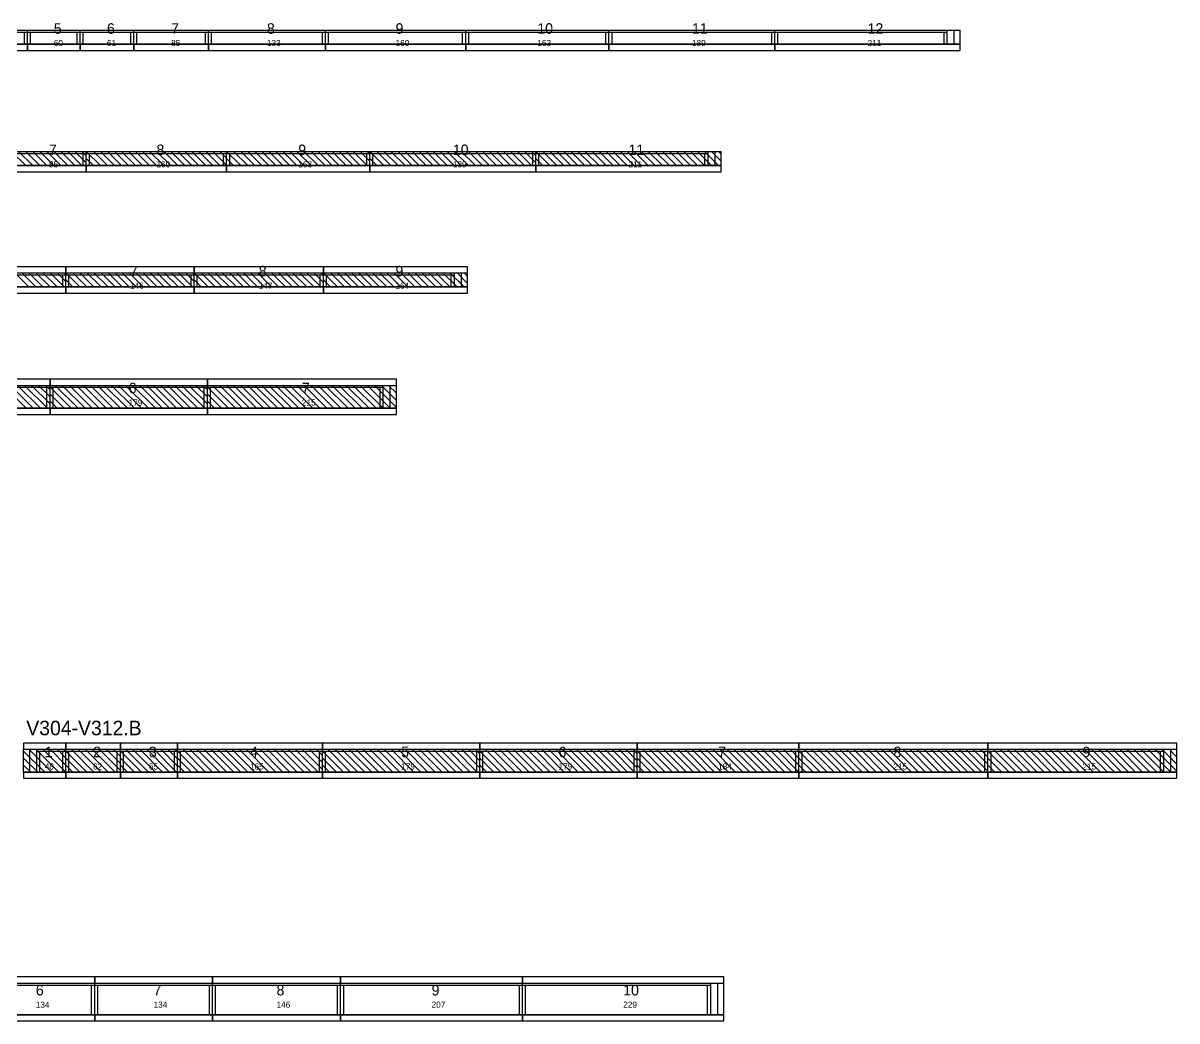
# Model space of a CAD drawing. Header units: metres. Extents: x -10 to 74425, y -2037 to 26.
# Drawn here: x 73113 to 74425, y -1153 to -18 of the extents above; entities that cross this region are included whole.
import ezdxf

# ---------------------------------------------------------------- set-up
doc = ezdxf.new("R2010")
doc.units = ezdxf.units.M
doc.layers.add('VIGAS', color=7, linetype='Continuous')

msp = doc.modelspace()

# ---------------------------------------------------------------- linework, layer by layer
at = {"layer": 'VIGAS'}
for p, q in [((73057.5, -26), (73117.5, -26)), ((73117.5, -42), (73117.5, -26)), ((73117.5, -42), (73117.5, -26)), ((73117.5, -26), (73177.5, -26)), ((73117.5, -42), (73117.5, -26)), ((73117.5, -42), (73117.5, -26)), ((73117.5, -42), (73117.5, -26)), ((73177.5, -42), (73177.5, -26)), ((73177.5, -42), (73177.5, -26)), ((73177.5, -26), (73238.5, -26)), ((73177.5, -42), (73177.5, -26)), ((73177.5, -42), (73177.5, -26)), ((73177.5, -42), (73177.5, -26)), ((73238.5, -42), (73238.5, -26)), ((73238.5, -42), (73238.5, -26)), ((73238.5, -26), (73323.5, -26)), ((73238.5, -42), (73238.5, -26)), ((73238.5, -42), (73238.5, -26)), ((73238.5, -42), (73238.5, -26)), ((73323.5, -42), (73323.5, -26)), ((73323.5, -42), (73323.5, -26)), ((73323.5, -26), (73456.5, -26)), ((73323.5, -42), (73323.5, -26)), ((73323.5, -42), (73323.5, -26)), ((73323.5, -42), (73323.5, -26)), ((73456.5, -42), (73456.5, -26)), ((73456.5, -42), (73456.5, -26)), ((73456.5, -26), (73616.1, -26)), ((73456.5, -42), (73456.5, -26)), ((73456.5, -42), (73456.5, -26)), ((73456.5, -42), (73456.5, -26)), ((73616.1, -42), (73616.1, -26)), ((73616.1, -42), (73616.1, -26)), ((73616.1, -26), (73779.1, -26)), ((73616.1, -42), (73616.1, -26)), ((73616.1, -42), (73616.1, -26)), ((73616.1, -42), (73616.1, -26)), ((73779.1, -42), (73779.1, -26)), ((73779.1, -42), (73779.1, -26)), ((73779.1, -26), (73967.8, -26)), ((73779.1, -42), (73779.1, -26)), ((73779.1, -42), (73779.1, -26)), ((73779.1, -42), (73779.1, -26)), ((73967.8, -42), (73967.8, -26)), ((73967.8, -42), (73967.8, -26)), ((73967.8, -26), (74178.8, -26)), ((73967.8, -42), (73967.8, -26)), ((73967.8, -42), (73967.8, -26)), ((73967.8, -42), (73967.8, -26)), ((74163.8, -42), (74163.8, -26)), ((74171.8, -42), (74171.8, -26)), ((74178.8, -42), (74178.8, -26)), ((73057.5, -28.2), (73117.5, -28.2)), ((73114, -42), (73114, -28.2)), ((73117.5, -28.2), (73177.5, -28.2)), ((73121, -42), (73121, -28.2)), ((73174, -42), (73174, -28.2)), ((73177.5, -28.2), (73238.5, -28.2)), ((73181, -42), (73181, -28.2)), ((73235, -42), (73235, -28.2)), ((73238.5, -28.2), (73323.5, -28.2)), ((73242, -42), (73242, -28.2)), ((73320, -42), (73320, -28.2)), ((73323.5, -28.2), (73456.5, -28.2)), ((73327, -42), (73327, -28.2)), ((73453, -42), (73453, -28.2)), ((73456.5, -28.2), (73616.1, -28.2)), ((73460, -42), (73460, -28.2)), ((73612.6, -42), (73612.6, -28.2)), ((73616.1, -28.2), (73779.1, -28.2)), ((73619.6, -42), (73619.6, -28.2)), ((73775.6, -42), (73775.6, -28.2)), ((73779.1, -28.2), (73967.8, -28.2)), ((73782.6, -42), (73782.6, -28.2)), ((73964.3, -42), (73964.3, -28.2)), ((73967.8, -28.2), (74163.8, -28.2)), ((73971.3, -42), (73971.3, -28.2)), ((74160.3, -42), (74160.3, -28.2)), ((73057.5, -42), (73117.5, -42)), ((73114, -42), (73117.5, -42)), ((73117.5, -42), (73177.5, -42)), ((73117.5, -42), (73121, -42)), ((73174, -42), (73177.5, -42)), ((73177.5, -42), (73238.5, -42)), ((73177.5, -42), (73181, -42)), ((73235, -42), (73238.5, -42)), ((73238.5, -42), (73323.5, -42)), ((73238.5, -42), (73242, -42)), ((73320, -42), (73323.5, -42)), ((73323.5, -42), (73456.5, -42)), ((73323.5, -42), (73327, -42)), ((73453, -42), (73456.5, -42)), ((73456.5, -42), (73616.1, -42)), ((73456.5, -42), (73460, -42)), ((73612.6, -42), (73616.1, -42)), ((73616.1, -42), (73779.1, -42)), ((73616.1, -42), (73619.6, -42)), ((73775.6, -42), (73779.1, -42)), ((73779.1, -42), (73967.8, -42)), ((73779.1, -42), (73782.6, -42)), ((73964.3, -42), (73967.8, -42)), ((73967.8, -42), (74178.8, -42)), ((73967.8, -42), (73971.3, -42)), ((74160.3, -42), (74163.8, -42)), ((73099.5, -164), (73184.5, -164)), ((73115.5, -180), (73099.5, -164)), ((73099.5, -166.2), (73184.5, -166.2)), ((73123.5, -180), (73107.5, -164)), ((73131.5, -180), (73115.5, -164)), ((73139.5, -180), (73123.5, -164)), ((73147.5, -180), (73131.5, -164)), ((73155.5, -180), (73139.5, -164)), ((73163.5, -180), (73147.5, -164)), ((73171.5, -180), (73155.5, -164)), ((73179.5, -180), (73163.5, -164)), ((73184.5, -177), (73171.5, -164)), ((73184.5, -169), (73179.5, -164)), ((73181, -180), (73181, -166.2)), ((73184.5, -180), (73184.5, -164)), ((73184.5, -180), (73184.5, -164)), ((73184.5, -164), (73344.1, -164)), ((73184.5, -180), (73184.5, -164)), ((73184.5, -180), (73184.5, -164)), ((73184.5, -180), (73184.5, -164)), ((73200.5, -180), (73184.5, -164)), ((73184.5, -166.2), (73344.1, -166.2)), ((73188, -180), (73188, -166.2)), ((73208.5, -180), (73192.5, -164)), ((73216.5, -180), (73200.5, -164)), ((73224.5, -180), (73208.5, -164)), ((73232.5, -180), (73216.5, -164)), ((73240.5, -180), (73224.5, -164)), ((73248.5, -180), (73232.5, -164)), ((73256.5, -180), (73240.5, -164)), ((73264.5, -180), (73248.5, -164)), ((73272.5, -180), (73256.5, -164)), ((73280.5, -180), (73264.5, -164)), ((73288.5, -180), (73272.5, -164)), ((73296.5, -180), (73280.5, -164)), ((73304.5, -180), (73288.5, -164)), ((73312.5, -180), (73296.5, -164)), ((73320.5, -180), (73304.5, -164)), ((73328.5, -180), (73312.5, -164)), ((73336.5, -180), (73320.5, -164)), ((73344.1, -179.6), (73328.5, -164)), ((73344.1, -171.6), (73336.5, -164)), ((73340.6, -180), (73340.6, -166.2)), ((73344.1, -180), (73344.1, -164)), ((73344.1, -180), (73344.1, -164)), ((73344.1, -164), (73507.1, -164)), ((73344.1, -180), (73344.1, -164)), ((73344.1, -180), (73344.1, -164)), ((73344.1, -180), (73344.1, -164)), ((73360.1, -180), (73344.1, -164)), ((73344.1, -166.2), (73507.1, -166.2)), ((73347.6, -180), (73347.6, -166.2)), ((73368.1, -180), (73352.1, -164)), ((73376.1, -180), (73360.1, -164)), ((73384.1, -180), (73368.1, -164)), ((73392.1, -180), (73376.1, -164)), ((73400.1, -180), (73384.1, -164)), ((73408.1, -180), (73392.1, -164)), ((73416.1, -180), (73400.1, -164)), ((73424.1, -180), (73408.1, -164)), ((73432.1, -180), (73416.1, -164)), ((73440.1, -180), (73424.1, -164)), ((73448.1, -180), (73432.1, -164)), ((73456.1, -180), (73440.1, -164)), ((73464.1, -180), (73448.1, -164)), ((73472.1, -180), (73456.1, -164)), ((73480.1, -180), (73464.1, -164)), ((73488.1, -180), (73472.1, -164)), ((73496.1, -180), (73480.1, -164)), ((73504.1, -180), (73488.1, -164)), ((73507.1, -175), (73496.1, -164)), ((73503.6, -180), (73503.6, -166.2)), ((73507.1, -167), (73504.1, -164)), ((73507.1, -180), (73507.1, -164)), ((73507.1, -180), (73507.1, -164)), ((73507.1, -164), (73695.8, -164)), ((73507.1, -180), (73507.1, -164)), ((73507.1, -180), (73507.1, -164)), ((73507.1, -180), (73507.1, -164)), ((73523.1, -180), (73507.1, -164)), ((73507.1, -166.2), (73695.8, -166.2)), ((73510.6, -180), (73510.6, -166.2)), ((73531.1, -180), (73515.1, -164)), ((73539.1, -180), (73523.1, -164)), ((73547.1, -180), (73531.1, -164)), ((73555.1, -180), (73539.1, -164)), ((73563.1, -180), (73547.1, -164)), ((73571.1, -180), (73555.1, -164)), ((73579.1, -180), (73563.1, -164)), ((73587.1, -180), (73571.1, -164)), ((73595.1, -180), (73579.1, -164)), ((73603.1, -180), (73587.1, -164)), ((73611.1, -180), (73595.1, -164)), ((73619.1, -180), (73603.1, -164)), ((73627.1, -180), (73611.1, -164)), ((73635.1, -180), (73619.1, -164)), ((73643.1, -180), (73627.1, -164)), ((73651.1, -180), (73635.1, -164)), ((73659.1, -180), (73643.1, -164)), ((73667.1, -180), (73651.1, -164)), ((73675.1, -180), (73659.1, -164)), ((73683.1, -180), (73667.1, -164)), ((73691.1, -180), (73675.1, -164)), ((73695.8, -176.7), (73683.1, -164)), ((73695.8, -168.7), (73691.1, -164)), ((73692.3, -180), (73692.3, -166.2)), ((73695.8, -180), (73695.8, -164)), ((73695.8, -180), (73695.8, -164)), ((73695.8, -164), (73906.8, -164)), ((73695.8, -180), (73695.8, -164)), ((73695.8, -180), (73695.8, -164)), ((73695.8, -180), (73695.8, -164)), ((73711.8, -180), (73695.8, -164)), ((73695.8, -166.2), (73891.8, -166.2)), ((73699.3, -180), (73699.3, -166.2)), ((73719.8, -180), (73703.8, -164)), ((73727.8, -180), (73711.8, -164)), ((73735.8, -180), (73719.8, -164)), ((73743.8, -180), (73727.8, -164)), ((73751.8, -180), (73735.8, -164)), ((73759.8, -180), (73743.8, -164)), ((73767.8, -180), (73751.8, -164)), ((73775.8, -180), (73759.8, -164)), ((73783.8, -180), (73767.8, -164)), ((73791.8, -180), (73775.8, -164)), ((73799.8, -180), (73783.8, -164)), ((73807.8, -180), (73791.8, -164)), ((73815.8, -180), (73799.8, -164)), ((73823.8, -180), (73807.8, -164)), ((73831.8, -180), (73815.8, -164)), ((73839.8, -180), (73823.8, -164)), ((73847.8, -180), (73831.8, -164)), ((73855.8, -180), (73839.8, -164)), ((73863.8, -180), (73847.8, -164)), ((73871.8, -180), (73855.8, -164)), ((73879.8, -180), (73863.8, -164)), ((73887.8, -180), (73871.8, -164)), ((73895.8, -180), (73879.8, -164)), ((73903.8, -180), (73887.8, -164)), ((73888.3, -180), (73888.3, -166.2)), ((73891.8, -180), (73891.8, -164)), ((73906.8, -175), (73895.8, -164)), ((73899.8, -180), (73899.8, -164)), ((73906.8, -167), (73903.8, -164)), ((73906.8, -180), (73906.8, -164)), ((73099.5, -180), (73184.5, -180)), ((73181, -180), (73184.5, -180)), ((73192.5, -180), (73184.5, -172)), ((73184.5, -180), (73344.1, -180)), ((73184.5, -180), (73188, -180)), ((73184.5, -180), (73184.5, -180)), ((73340.6, -180), (73344.1, -180)), ((73352.1, -180), (73344.1, -172)), ((73344.1, -180), (73507.1, -180)), ((73344.1, -180), (73347.6, -180)), ((73344.1, -180), (73344.1, -180)), ((73503.6, -180), (73507.1, -180)), ((73515.1, -180), (73507.1, -172)), ((73507.1, -180), (73695.8, -180)), ((73507.1, -180), (73510.6, -180)), ((73507.1, -180), (73507.1, -180)), ((73692.3, -180), (73695.8, -180)), ((73703.8, -180), (73695.8, -172)), ((73695.8, -180), (73906.8, -180)), ((73695.8, -180), (73699.3, -180)), ((73695.8, -180), (73695.8, -180)), ((73888.3, -180), (73891.8, -180)), ((73015.2, -302), (73161.2, -302)), ((73015.2, -304.2), (73161.2, -304.2)), ((73119.2, -318), (73103.2, -302)), ((73127.2, -318), (73111.2, -302)), ((73135.2, -318), (73119.2, -302)), ((73143.2, -318), (73127.2, -302)), ((73151.2, -318), (73135.2, -302)), ((73159.2, -318), (73143.2, -302)), ((73161.2, -312), (73151.2, -302)), ((73157.7, -318), (73157.7, -304.2)), ((73161.2, -304), (73159.2, -302)), ((73161.2, -318), (73161.2, -302)), ((73161.2, -318), (73161.2, -302)), ((73161.2, -302), (73307.2, -302)), ((73161.2, -318), (73161.2, -302)), ((73161.2, -318), (73161.2, -302)), ((73161.2, -318), (73161.2, -302)), ((73177.2, -318), (73161.2, -302)), ((73161.2, -304.2), (73307.2, -304.2)), ((73169.2, -318), (73161.2, -310)), ((73164.7, -318), (73164.7, -304.2)), ((73185.2, -318), (73169.2, -302)), ((73193.2, -318), (73177.2, -302)), ((73201.2, -318), (73185.2, -302)), ((73209.2, -318), (73193.2, -302)), ((73217.2, -318), (73201.2, -302)), ((73225.2, -318), (73209.2, -302)), ((73233.2, -318), (73217.2, -302)), ((73241.2, -318), (73225.2, -302)), ((73249.2, -318), (73233.2, -302)), ((73257.2, -318), (73241.2, -302)), ((73265.2, -318), (73249.2, -302)), ((73273.2, -318), (73257.2, -302)), ((73281.2, -318), (73265.2, -302)), ((73289.2, -318), (73273.2, -302)), ((73297.2, -318), (73281.2, -302)), ((73305.2, -318), (73289.2, -302)), ((73307.2, -312), (73297.2, -302)), ((73303.7, -318), (73303.7, -304.2)), ((73307.2, -304), (73305.2, -302)), ((73307.2, -318), (73307.2, -302)), ((73307.2, -318), (73307.2, -302)), ((73307.2, -302), (73454.2, -302)), ((73307.2, -318), (73307.2, -302)), ((73307.2, -318), (73307.2, -302)), ((73307.2, -318), (73307.2, -302)), ((73323.2, -318), (73307.2, -302)), ((73307.2, -304.2), (73454.2, -304.2)), ((73315.2, -318), (73307.2, -310)), ((73310.7, -318), (73310.7, -304.2)), ((73331.2, -318), (73315.2, -302)), ((73339.2, -318), (73323.2, -302)), ((73347.2, -318), (73331.2, -302)), ((73355.2, -318), (73339.2, -302)), ((73363.2, -318), (73347.2, -302)), ((73371.2, -318), (73355.2, -302)), ((73379.2, -318), (73363.2, -302)), ((73387.2, -318), (73371.2, -302)), ((73395.2, -318), (73379.2, -302)), ((73403.2, -318), (73387.2, -302)), ((73411.2, -318), (73395.2, -302)), ((73419.2, -318), (73403.2, -302)), ((73427.2, -318), (73411.2, -302)), ((73435.2, -318), (73419.2, -302)), ((73443.2, -318), (73427.2, -302)), ((73451.2, -318), (73435.2, -302)), ((73454.2, -313), (73443.2, -302)), ((73450.7, -318), (73450.7, -304.2)), ((73454.2, -305), (73451.2, -302)), ((73454.2, -318), (73454.2, -302)), ((73454.2, -318), (73454.2, -302)), ((73454.2, -302), (73618.2, -302)), ((73454.2, -318), (73454.2, -302)), ((73454.2, -318), (73454.2, -302)), ((73454.2, -318), (73454.2, -302)), ((73470.2, -318), (73454.2, -302)), ((73454.2, -304.2), (73603.2, -304.2)), ((73462.2, -318), (73454.2, -310)), ((73457.7, -318), (73457.7, -304.2)), ((73478.2, -318), (73462.2, -302)), ((73486.2, -318), (73470.2, -302)), ((73494.2, -318), (73478.2, -302)), ((73502.2, -318), (73486.2, -302)), ((73510.2, -318), (73494.2, -302)), ((73518.2, -318), (73502.2, -302)), ((73526.2, -318), (73510.2, -302)), ((73534.2, -318), (73518.2, -302)), ((73542.2, -318), (73526.2, -302)), ((73550.2, -318), (73534.2, -302)), ((73558.2, -318), (73542.2, -302)), ((73566.2, -318), (73550.2, -302)), ((73574.2, -318), (73558.2, -302)), ((73582.2, -318), (73566.2, -302)), ((73590.2, -318), (73574.2, -302)), ((73598.2, -318), (73582.2, -302)), ((73606.2, -318), (73590.2, -302)), ((73614.2, -318), (73598.2, -302)), ((73599.7, -318), (73599.7, -304.2)), ((73603.2, -318), (73603.2, -302)), ((73618.2, -314), (73606.2, -302)), ((73611.2, -318), (73611.2, -302)), ((73618.2, -306), (73614.2, -302)), ((73618.2, -318), (73618.2, -302)), ((73015.2, -318), (73161.2, -318)), ((73157.7, -318), (73161.2, -318)), ((73161.2, -318), (73307.2, -318)), ((73161.2, -318), (73164.7, -318)), ((73161.2, -318), (73161.2, -318)), ((73303.7, -318), (73307.2, -318)), ((73307.2, -318), (73454.2, -318)), ((73307.2, -318), (73310.7, -318)), ((73307.2, -318), (73307.2, -318)), ((73450.7, -318), (73454.2, -318)), ((73454.2, -318), (73618.2, -318)), ((73454.2, -318), (73457.7, -318)), ((73454.2, -318), (73454.2, -318)), ((73599.7, -318), (73603.2, -318)), ((72964.2, -430), (73143.2, -430)), ((72964.2, -432.2), (73143.2, -432.2)), ((73116.2, -456), (73090.2, -430)), ((73124.2, -456), (73098.2, -430)), ((73132.2, -456), (73106.2, -430)), ((73140.2, -456), (73114.2, -430)), ((73143.2, -451), (73122.2, -430)), ((73143.2, -443), (73130.2, -430)), ((73143.2, -435), (73138.2, -430)), ((73139.7, -456), (73139.7, -432.2)), ((73143.2, -456), (73143.2, -430)), ((73143.2, -456), (73143.2, -430)), ((73143.2, -430), (73322.2, -430)), ((73143.2, -456), (73143.2, -430)), ((73143.2, -456), (73143.2, -430)), ((73143.2, -456), (73143.2, -430)), ((73167.2, -456), (73143.2, -432)), ((73143.2, -432.2), (73322.2, -432.2)), ((73146.7, -456), (73146.7, -432.2)), ((73175.2, -456), (73149.2, -430)), ((73183.2, -456), (73157.2, -430)), ((73191.2, -456), (73165.2, -430)), ((73199.2, -456), (73173.2, -430)), ((73207.2, -456), (73181.2, -430)), ((73215.2, -456), (73189.2, -430)), ((73223.2, -456), (73197.2, -430)), ((73231.2, -456), (73205.2, -430)), ((73239.2, -456), (73213.2, -430)), ((73247.2, -456), (73221.2, -430)), ((73255.2, -456), (73229.2, -430)), ((73263.2, -456), (73237.2, -430)), ((73271.2, -456), (73245.2, -430)), ((73279.2, -456), (73253.2, -430)), ((73287.2, -456), (73261.2, -430)), ((73295.2, -456), (73269.2, -430)), ((73303.2, -456), (73277.2, -430)), ((73311.2, -456), (73285.2, -430)), ((73319.2, -456), (73293.2, -430)), ((73322.2, -451), (73301.2, -430)), ((73322.2, -443), (73309.2, -430)), ((73322.2, -435), (73317.2, -430)), ((73318.7, -456), (73318.7, -432.2)), ((73322.2, -456), (73322.2, -430)), ((73322.2, -456), (73322.2, -430)), ((73322.2, -430), (73537.2, -430)), ((73322.2, -456), (73322.2, -430)), ((73322.2, -456), (73322.2, -430)), ((73322.2, -456), (73322.2, -430)), ((73346.2, -456), (73322.2, -432)), ((73322.2, -432.2), (73522.2, -432.2)), ((73325.7, -456), (73325.7, -432.2)), ((73354.2, -456), (73328.2, -430)), ((73362.2, -456), (73336.2, -430)), ((73370.2, -456), (73344.2, -430)), ((73378.2, -456), (73352.2, -430)), ((73386.2, -456), (73360.2, -430)), ((73394.2, -456), (73368.2, -430)), ((73402.2, -456), (73376.2, -430)), ((73410.2, -456), (73384.2, -430)), ((73418.2, -456), (73392.2, -430)), ((73426.2, -456), (73400.2, -430)), ((73434.2, -456), (73408.2, -430)), ((73442.2, -456), (73416.2, -430)), ((73450.2, -456), (73424.2, -430)), ((73458.2, -456), (73432.2, -430)), ((73466.2, -456), (73440.2, -430)), ((73474.2, -456), (73448.2, -430)), ((73482.2, -456), (73456.2, -430)), ((73490.2, -456), (73464.2, -430)), ((73498.2, -456), (73472.2, -430)), ((73506.2, -456), (73480.2, -430)), ((73514.2, -456), (73488.2, -430)), ((73522.2, -456), (73496.2, -430)), ((73530.2, -456), (73504.2, -430)), ((73537.2, -455), (73512.2, -430)), ((73518.7, -456), (73518.7, -432.2)), ((73537.2, -447), (73520.2, -430)), ((73522.2, -456), (73522.2, -430)), ((73537.2, -439), (73528.2, -430)), ((73530.2, -456), (73530.2, -430)), ((73537.2, -431), (73536.2, -430)), ((73537.2, -456), (73537.2, -430)), ((73159.2, -456), (73143.2, -440)), ((73338.2, -456), (73322.2, -440)), ((72964.2, -456), (73143.2, -456)), ((73139.7, -456), (73143.2, -456)), ((73151.2, -456), (73143.2, -448)), ((73143.2, -456), (73322.2, -456)), ((73143.2, -456), (73146.7, -456)), ((73143.2, -456), (73143.2, -456)), ((73318.7, -456), (73322.2, -456)), ((73330.2, -456), (73322.2, -448)), ((73322.2, -456), (73537.2, -456)), ((73322.2, -456), (73325.7, -456)), ((73322.2, -456), (73322.2, -456)), ((73518.7, -456), (73522.2, -456)), ((73113.2, -844), (73161.2, -844)), ((73113.2, -870), (73113.2, -844)), ((73137.2, -870), (73113.2, -846)), ((73145.2, -870), (73119.2, -844)), ((73120.2, -870), (73120.2, -844)), ((73153.2, -870), (73127.2, -844)), ((73128.2, -870), (73128.2, -844)), ((73128.2, -846.2), (73161.2, -846.2)), ((73131.7, -870), (73131.7, -846.2)), ((73161.2, -870), (73135.2, -844)), ((73161.2, -862), (73143.2, -844)), ((73161.2, -854), (73151.2, -844)), ((73157.7, -870), (73157.7, -846.2)), ((73161.2, -846), (73159.2, -844)), ((73161.2, -870), (73161.2, -844)), ((73161.2, -870), (73161.2, -844)), ((73161.2, -844), (73223.2, -844)), ((73161.2, -870), (73161.2, -844)), ((73161.2, -870), (73161.2, -844)), ((73161.2, -870), (73161.2, -844)), ((73185.2, -870), (73161.2, -846)), ((73161.2, -846.2), (73223.2, -846.2)), ((73164.7, -870), (73164.7, -846.2)), ((73193.2, -870), (73167.2, -844)), ((73201.2, -870), (73175.2, -844)), ((73209.2, -870), (73183.2, -844)), ((73217.2, -870), (73191.2, -844)), ((73223.2, -868), (73199.2, -844)), ((73223.2, -860), (73207.2, -844)), ((73223.2, -852), (73215.2, -844)), ((73219.7, -870), (73219.7, -846.2)), ((73223.2, -870), (73223.2, -844)), ((73223.2, -870), (73223.2, -844)), ((73223.2, -844), (73288.2, -844)), ((73223.2, -870), (73223.2, -844)), ((73223.2, -870), (73223.2, -844)), ((73223.2, -870), (73223.2, -844)), ((73223.2, -844), (73223.2, -844)), ((73247.2, -870), (73223.2, -846)), ((73223.2, -846.2), (73288.2, -846.2)), ((73226.7, -870), (73226.7, -846.2)), ((73255.2, -870), (73229.2, -844)), ((73263.2, -870), (73237.2, -844)), ((73271.2, -870), (73245.2, -844)), ((73279.2, -870), (73253.2, -844)), ((73287.2, -870), (73261.2, -844)), ((73288.2, -863), (73269.2, -844)), ((73288.2, -855), (73277.2, -844)), ((73284.7, -870), (73284.7, -846.2)), ((73288.2, -847), (73285.2, -844)), ((73288.2, -870), (73288.2, -844)), ((73288.2, -870), (73288.2, -844)), ((73288.2, -844), (73453.2, -844)), ((73288.2, -870), (73288.2, -844)), ((73288.2, -870), (73288.2, -844)), ((73288.2, -870), (73288.2, -844)), ((73312.2, -870), (73288.2, -846)), ((73288.2, -846.2), (73453.2, -846.2)), ((73291.7, -870), (73291.7, -846.2)), ((73320.2, -870), (73294.2, -844)), ((73328.2, -870), (73302.2, -844)), ((73336.2, -870), (73310.2, -844)), ((73344.2, -870), (73318.2, -844)), ((73352.2, -870), (73326.2, -844)), ((73360.2, -870), (73334.2, -844)), ((73368.2, -870), (73342.2, -844)), ((73376.2, -870), (73350.2, -844)), ((73384.2, -870), (73358.2, -844)), ((73392.2, -870), (73366.2, -844)), ((73400.2, -870), (73374.2, -844)), ((73408.2, -870), (73382.2, -844)), ((73416.2, -870), (73390.2, -844)), ((73424.2, -870), (73398.2, -844)), ((73432.2, -870), (73406.2, -844)), ((73440.2, -870), (73414.2, -844)), ((73448.2, -870), (73422.2, -844)), ((73453.2, -867), (73430.2, -844)), ((73453.2, -859), (73438.2, -844)), ((73453.2, -851), (73446.2, -844)), ((73449.7, -870), (73449.7, -846.2)), ((73453.2, -870), (73453.2, -844)), ((73453.2, -870), (73453.2, -844)), ((73453.2, -844), (73632.2, -844)), ((73453.2, -870), (73453.2, -844)), ((73453.2, -870), (73453.2, -844)), ((73453.2, -870), (73453.2, -844)), ((73477.2, -870), (73453.2, -846)), ((73453.2, -846.2), (73632.2, -846.2)), ((73456.7, -870), (73456.7, -846.2)), ((73485.2, -870), (73459.2, -844)), ((73493.2, -870), (73467.2, -844)), ((73501.2, -870), (73475.2, -844)), ((73509.2, -870), (73483.2, -844)), ((73517.2, -870), (73491.2, -844)), ((73525.2, -870), (73499.2, -844)), ((73533.2, -870), (73507.2, -844)), ((73541.2, -870), (73515.2, -844)), ((73549.2, -870), (73523.2, -844)), ((73557.2, -870), (73531.2, -844)), ((73565.2, -870), (73539.2, -844)), ((73573.2, -870), (73547.2, -844)), ((73581.2, -870), (73555.2, -844)), ((73589.2, -870), (73563.2, -844)), ((73597.2, -870), (73571.2, -844)), ((73605.2, -870), (73579.2, -844)), ((73613.2, -870), (73587.2, -844)), ((73621.2, -870), (73595.2, -844)), ((73629.2, -870), (73603.2, -844)), ((73632.2, -865), (73611.2, -844)), ((73632.2, -857), (73619.2, -844)), ((73632.2, -849), (73627.2, -844)), ((73628.7, -870), (73628.7, -846.2)), ((73632.2, -870), (73632.2, -844)), ((73632.2, -870), (73632.2, -844)), ((73632.2, -844), (73811.2, -844)), ((73632.2, -870), (73632.2, -844)), ((73632.2, -870), (73632.2, -844)), ((73632.2, -870), (73632.2, -844)), ((73656.2, -870), (73632.2, -846)), ((73632.2, -846.2), (73811.2, -846.2)), ((73635.7, -870), (73635.7, -846.2)), ((73664.2, -870), (73638.2, -844)), ((73672.2, -870), (73646.2, -844)), ((73680.2, -870), (73654.2, -844)), ((73688.2, -870), (73662.2, -844)), ((73696.2, -870), (73670.2, -844)), ((73704.2, -870), (73678.2, -844)), ((73712.2, -870), (73686.2, -844)), ((73720.2, -870), (73694.2, -844)), ((73728.2, -870), (73702.2, -844)), ((73736.2, -870), (73710.2, -844)), ((73744.2, -870), (73718.2, -844)), ((73752.2, -870), (73726.2, -844)), ((73760.2, -870), (73734.2, -844)), ((73768.2, -870), (73742.2, -844)), ((73776.2, -870), (73750.2, -844)), ((73784.2, -870), (73758.2, -844)), ((73792.2, -870), (73766.2, -844)), ((73800.2, -870), (73774.2, -844)), ((73808.2, -870), (73782.2, -844)), ((73811.2, -865), (73790.2, -844)), ((73811.2, -857), (73798.2, -844)), ((73811.2, -849), (73806.2, -844)), ((73807.7, -870), (73807.7, -846.2)), ((73811.2, -870), (73811.2, -844)), ((73811.2, -870), (73811.2, -844)), ((73811.2, -844), (73995.2, -844)), ((73811.2, -870), (73811.2, -844)), ((73811.2, -870), (73811.2, -844)), ((73811.2, -870), (73811.2, -844)), ((73835.2, -870), (73811.2, -846)), ((73811.2, -846.2), (73995.2, -846.2)), ((73814.7, -870), (73814.7, -846.2)), ((73843.2, -870), (73817.2, -844)), ((73851.2, -870), (73825.2, -844)), ((73859.2, -870), (73833.2, -844)), ((73867.2, -870), (73841.2, -844)), ((73875.2, -870), (73849.2, -844)), ((73883.2, -870), (73857.2, -844)), ((73891.2, -870), (73865.2, -844)), ((73899.2, -870), (73873.2, -844)), ((73907.2, -870), (73881.2, -844)), ((73915.2, -870), (73889.2, -844)), ((73923.2, -870), (73897.2, -844)), ((73931.2, -870), (73905.2, -844)), ((73939.2, -870), (73913.2, -844)), ((73947.2, -870), (73921.2, -844)), ((73955.2, -870), (73929.2, -844)), ((73963.2, -870), (73937.2, -844)), ((73971.2, -870), (73945.2, -844)), ((73979.2, -870), (73953.2, -844)), ((73987.2, -870), (73961.2, -844)), ((73995.2, -870), (73969.2, -844)), ((73995.2, -862), (73977.2, -844)), ((73995.2, -854), (73985.2, -844)), ((73991.7, -870), (73991.7, -846.2)), ((73995.2, -846), (73993.2, -844)), ((73995.2, -870), (73995.2, -844)), ((73995.2, -870), (73995.2, -844)), ((73995.2, -844), (74210.2, -844)), ((73995.2, -870), (73995.2, -844)), ((73995.2, -870), (73995.2, -844)), ((73995.2, -870), (73995.2, -844)), ((74019.2, -870), (73995.2, -846)), ((73995.2, -846.2), (74210.2, -846.2)), ((73998.7, -870), (73998.7, -846.2)), ((74027.2, -870), (74001.2, -844)), ((74035.2, -870), (74009.2, -844)), ((74043.2, -870), (74017.2, -844)), ((74051.2, -870), (74025.2, -844)), ((74059.2, -870), (74033.2, -844)), ((74067.2, -870), (74041.2, -844)), ((74075.2, -870), (74049.2, -844)), ((74083.2, -870), (74057.2, -844)), ((74091.2, -870), (74065.2, -844)), ((74099.2, -870), (74073.2, -844)), ((74107.2, -870), (74081.2, -844)), ((74115.2, -870), (74089.2, -844)), ((74123.2, -870), (74097.2, -844)), ((74131.2, -870), (74105.2, -844)), ((74139.2, -870), (74113.2, -844)), ((74147.2, -870), (74121.2, -844)), ((74155.2, -870), (74129.2, -844)), ((74163.2, -870), (74137.2, -844)), ((74171.2, -870), (74145.2, -844)), ((74179.2, -870), (74153.2, -844)), ((74187.2, -870), (74161.2, -844)), ((74195.2, -870), (74169.2, -844)), ((74203.2, -870), (74177.2, -844)), ((74210.2, -869), (74185.2, -844)), ((74210.2, -861), (74193.2, -844)), ((74210.2, -853), (74201.2, -844)), ((74206.7, -870), (74206.7, -846.2)), ((74210.2, -845), (74209.2, -844)), ((74210.2, -870), (74210.2, -844)), ((74210.2, -870), (74210.2, -844)), ((74210.2, -844), (74425.2, -844)), ((74210.2, -870), (74210.2, -844)), ((74210.2, -870), (74210.2, -844)), ((74210.2, -870), (74210.2, -844)), ((74234.2, -870), (74210.2, -846)), ((74210.2, -846.2), (74410.2, -846.2)), ((74213.7, -870), (74213.7, -846.2)), ((74242.2, -870), (74216.2, -844)), ((74250.2, -870), (74224.2, -844)), ((74258.2, -870), (74232.2, -844)), ((74266.2, -870), (74240.2, -844)), ((74274.2, -870), (74248.2, -844)), ((74282.2, -870), (74256.2, -844)), ((74290.2, -870), (74264.2, -844)), ((74298.2, -870), (74272.2, -844)), ((74306.2, -870), (74280.2, -844)), ((74314.2, -870), (74288.2, -844)), ((74322.2, -870), (74296.2, -844)), ((74330.2, -870), (74304.2, -844)), ((74338.2, -870), (74312.2, -844)), ((74346.2, -870), (74320.2, -844)), ((74354.2, -870), (74328.2, -844)), ((74362.2, -870), (74336.2, -844)), ((74370.2, -870), (74344.2, -844)), ((74378.2, -870), (74352.2, -844)), ((74386.2, -870), (74360.2, -844)), ((74394.2, -870), (74368.2, -844)), ((74402.2, -870), (74376.2, -844)), ((74410.2, -870), (74384.2, -844)), ((74418.2, -870), (74392.2, -844)), ((74425.2, -869), (74400.2, -844)), ((74406.7, -870), (74406.7, -846.2)), ((74425.2, -861), (74408.2, -844)), ((74410.2, -870), (74410.2, -844)), ((74425.2, -853), (74416.2, -844)), ((74418.2, -870), (74418.2, -844)), ((74425.2, -845), (74424.2, -844)), ((74425.2, -870), (74425.2, -844)), ((73129.2, -870), (73113.2, -854)), ((73121.2, -870), (73113.2, -862)), ((73177.2, -870), (73161.2, -854)), ((73169.2, -870), (73161.2, -862)), ((73239.2, -870), (73223.2, -854)), ((73231.2, -870), (73223.2, -862)), ((73304.2, -870), (73288.2, -854)), ((73296.2, -870), (73288.2, -862)), ((73469.2, -870), (73453.2, -854)), ((73461.2, -870), (73453.2, -862)), ((73648.2, -870), (73632.2, -854)), ((73640.2, -870), (73632.2, -862)), ((73827.2, -870), (73811.2, -854)), ((73819.2, -870), (73811.2, -862)), ((74011.2, -870), (73995.2, -854)), ((74003.2, -870), (73995.2, -862)), ((74226.2, -870), (74210.2, -854)), ((74218.2, -870), (74210.2, -862)), ((73113.2, -870), (73161.2, -870)), ((73113.2, -870), (73113.2, -870)), ((73128.2, -870), (73131.7, -870)), ((73157.7, -870), (73161.2, -870)), ((73161.2, -870), (73223.2, -870)), ((73161.2, -870), (73164.7, -870)), ((73161.2, -870), (73161.2, -870)), ((73219.7, -870), (73223.2, -870)), ((73223.2, -870), (73288.2, -870)), ((73223.2, -870), (73226.7, -870)), ((73223.2, -870), (73223.2, -870)), ((73284.7, -870), (73288.2, -870)), ((73288.2, -870), (73453.2, -870)), ((73288.2, -870), (73291.7, -870)), ((73288.2, -870), (73288.2, -870)), ((73449.7, -870), (73453.2, -870)), ((73453.2, -870), (73632.2, -870)), ((73453.2, -870), (73456.7, -870)), ((73453.2, -870), (73453.2, -870)), ((73628.7, -870), (73632.2, -870)), ((73632.2, -870), (73811.2, -870)), ((73632.2, -870), (73635.7, -870)), ((73632.2, -870), (73632.2, -870)), ((73807.7, -870), (73811.2, -870)), ((73811.2, -870), (73995.2, -870)), ((73811.2, -870), (73814.7, -870)), ((73811.2, -870), (73811.2, -870)), ((73991.7, -870), (73995.2, -870)), ((73995.2, -870), (74210.2, -870)), ((73995.2, -870), (73998.7, -870)), ((73995.2, -870), (73995.2, -870)), ((74206.7, -870), (74210.2, -870)), ((74210.2, -870), (74425.2, -870)), ((74210.2, -870), (74213.7, -870)), ((74210.2, -870), (74210.2, -870)), ((74406.7, -870), (74410.2, -870)), ((73060, -1110), (73194, -1110)), ((73060, -1112.2), (73194, -1112.2)), ((73190.5, -1146), (73190.5, -1112.2)), ((73194, -1146), (73194, -1110)), ((73194, -1146), (73194, -1110)), ((73194, -1110), (73328, -1110)), ((73194, -1146), (73194, -1110)), ((73194, -1146), (73194, -1110)), ((73194, -1146), (73194, -1110)), ((73194, -1112.2), (73328, -1112.2)), ((73197.5, -1146), (73197.5, -1112.2)), ((73324.5, -1146), (73324.5, -1112.2)), ((73328, -1146), (73328, -1110)), ((73328, -1146), (73328, -1110)), ((73328, -1110), (73473.8, -1110)), ((73328, -1146), (73328, -1110)), ((73328, -1146), (73328, -1110)), ((73328, -1146), (73328, -1110)), ((73328, -1112.2), (73473.8, -1112.2)), ((73331.5, -1146), (73331.5, -1112.2)), ((73470.3, -1146), (73470.3, -1112.2)), ((73473.8, -1146), (73473.8, -1110)), ((73473.8, -1146), (73473.8, -1110)), ((73473.8, -1110), (73680.8, -1110)), ((73473.8, -1146), (73473.8, -1110)), ((73473.8, -1146), (73473.8, -1110)), ((73473.8, -1146), (73473.8, -1110)), ((73473.8, -1112.2), (73680.8, -1112.2)), ((73477.3, -1146), (73477.3, -1112.2)), ((73677.3, -1146), (73677.3, -1112.2)), ((73680.8, -1146), (73680.8, -1110)), ((73680.8, -1146), (73680.8, -1110)), ((73680.8, -1110), (73909.8, -1110)), ((73680.8, -1146), (73680.8, -1110)), ((73680.8, -1146), (73680.8, -1110)), ((73680.8, -1146), (73680.8, -1110)), ((73680.8, -1112.2), (73894.8, -1112.2)), ((73684.3, -1146), (73684.3, -1112.2)), ((73891.3, -1146), (73891.3, -1112.2)), ((73894.8, -1146), (73894.8, -1110)), ((73902.8, -1146), (73902.8, -1110)), ((73909.8, -1146), (73909.8, -1110)), ((73060, -1146), (73194, -1146)), ((73190.5, -1146), (73194, -1146)), ((73194, -1146), (73328, -1146)), ((73194, -1146), (73197.5, -1146)), ((73324.5, -1146), (73328, -1146)), ((73328, -1146), (73473.8, -1146)), ((73328, -1146), (73331.5, -1146)), ((73470.3, -1146), (73473.8, -1146)), ((73473.8, -1146), (73680.8, -1146)), ((73473.8, -1146), (73477.3, -1146)), ((73677.3, -1146), (73680.8, -1146)), ((73680.8, -1146), (73909.8, -1146)), ((73680.8, -1146), (73684.3, -1146)), ((73891.3, -1146), (73894.8, -1146))]:
    msp.add_line(p, q, dxfattribs=at)
for points in [[(73057.5, -49), (73117.5, -49), (73117.5, -42), (73057.5, -42)], [(73117.5, -49), (73177.5, -49), (73177.5, -42), (73117.5, -42)], [(73177.5, -49), (73238.5, -49), (73238.5, -42), (73177.5, -42)], [(73238.5, -49), (73323.5, -49), (73323.5, -42), (73238.5, -42)], [(73323.5, -49), (73456.5, -49), (73456.5, -42), (73323.5, -42)], [(73456.5, -49), (73616.1, -49), (73616.1, -42), (73456.5, -42)], [(73616.1, -49), (73779.1, -49), (73779.1, -42), (73616.1, -42)], [(73779.1, -49), (73967.8, -49), (73967.8, -42), (73779.1, -42)], [(73967.8, -49), (74178.8, -49), (74178.8, -42), (73967.8, -42)], [(73099.5, -187), (73184.5, -187), (73184.5, -180), (73099.5, -180)], [(73184.5, -187), (73344.1, -187), (73344.1, -180), (73184.5, -180)], [(73344.1, -187), (73507.1, -187), (73507.1, -180), (73344.1, -180)], [(73507.1, -187), (73695.8, -187), (73695.8, -180), (73507.1, -180)], [(73695.8, -187), (73906.8, -187), (73906.8, -180), (73695.8, -180)], [(73015.2, -302), (73161.2, -302), (73161.2, -295), (73015.2, -295)], [(73161.2, -302), (73307.2, -302), (73307.2, -295), (73161.2, -295)], [(73307.2, -302), (73454.2, -302), (73454.2, -295), (73307.2, -295)], [(73454.2, -302), (73618.2, -302), (73618.2, -295), (73454.2, -295)], [(73015.2, -325), (73161.2, -325), (73161.2, -318), (73015.2, -318)], [(73161.2, -325), (73307.2, -325), (73307.2, -318), (73161.2, -318)], [(73307.2, -325), (73454.2, -325), (73454.2, -318), (73307.2, -318)], [(73454.2, -325), (73618.2, -325), (73618.2, -318), (73454.2, -318)], [(72964.2, -430), (73143.2, -430), (73143.2, -423), (72964.2, -423)], [(73143.2, -430), (73322.2, -430), (73322.2, -423), (73143.2, -423)], [(73322.2, -430), (73537.2, -430), (73537.2, -423), (73322.2, -423)], [(72964.2, -463), (73143.2, -463), (73143.2, -456), (72964.2, -456)], [(73143.2, -463), (73322.2, -463), (73322.2, -456), (73143.2, -456)], [(73322.2, -463), (73537.2, -463), (73537.2, -456), (73322.2, -456)], [(73113.2, -844), (73161.2, -844), (73161.2, -837), (73113.2, -837)], [(73161.2, -844), (73223.2, -844), (73223.2, -837), (73161.2, -837)], [(73223.2, -844), (73288.2, -844), (73288.2, -837), (73223.2, -837)], [(73288.2, -844), (73453.2, -844), (73453.2, -837), (73288.2, -837)], [(73453.2, -844), (73632.2, -844), (73632.2, -837), (73453.2, -837)], [(73632.2, -844), (73811.2, -844), (73811.2, -837), (73632.2, -837)], [(73811.2, -844), (73995.2, -844), (73995.2, -837), (73811.2, -837)], [(73995.2, -844), (74210.2, -844), (74210.2, -837), (73995.2, -837)], [(74210.2, -844), (74425.2, -844), (74425.2, -837), (74210.2, -837)], [(73113.2, -877), (73161.2, -877), (73161.2, -870), (73113.2, -870)], [(73161.2, -877), (73223.2, -877), (73223.2, -870), (73161.2, -870)], [(73223.2, -877), (73288.2, -877), (73288.2, -870), (73223.2, -870)], [(73288.2, -877), (73453.2, -877), (73453.2, -870), (73288.2, -870)], [(73453.2, -877), (73632.2, -877), (73632.2, -870), (73453.2, -870)], [(73632.2, -877), (73811.2, -877), (73811.2, -870), (73632.2, -870)], [(73811.2, -877), (73995.2, -877), (73995.2, -870), (73811.2, -870)], [(73995.2, -877), (74210.2, -877), (74210.2, -870), (73995.2, -870)], [(74210.2, -877), (74425.2, -877), (74425.2, -870), (74210.2, -870)], [(73060, -1110), (73194, -1110), (73194, -1103), (73060, -1103)], [(73194, -1110), (73328, -1110), (73328, -1103), (73194, -1103)], [(73328, -1110), (73473.8, -1110), (73473.8, -1103), (73328, -1103)], [(73473.8, -1110), (73680.8, -1110), (73680.8, -1103), (73473.8, -1103)], [(73680.8, -1110), (73909.8, -1110), (73909.8, -1103), (73680.8, -1103)], [(73060, -1153), (73194, -1153), (73194, -1146), (73060, -1146)], [(73194, -1153), (73328, -1153), (73328, -1146), (73194, -1146)], [(73328, -1153), (73473.8, -1153), (73473.8, -1146), (73328, -1146)], [(73473.8, -1153), (73680.8, -1153), (73680.8, -1146), (73473.8, -1146)], [(73680.8, -1153), (73909.8, -1153), (73909.8, -1146), (73680.8, -1146)]]:
    msp.add_lwpolyline(points, close=True, dxfattribs=at)

# ---------------------------------------------------------------- texts
for s, height, p in [('5', 12, (73147.5, -30)), ('6', 12, (73208, -30)), ('7', 12, (73281, -30)), ('8', 12, (73390, -30)), ('9', 12, (73536.3, -30)), ('10', 12, (73697.6, -30)), ('11', 12, (73873.5, -30)), ('12', 12, (74073.3, -30)), ('60', 7, (73147.5, -44)), ('61', 7, (73208, -44)), ('85', 7, (73281, -44)), ('133', 7, (73390, -44)), ('160', 7, (73536.3, -44)), ('163', 7, (73697.6, -44)), ('189', 7, (73873.5, -44)), ('211', 7, (74073.3, -44)), ('7', 12, (73142, -168)), ('8', 12, (73264.3, -168)), ('9', 12, (73425.6, -168)), ('10', 12, (73601.5, -168)), ('11', 12, (73801.3, -168)), ('85', 7, (73142, -182)), ('160', 7, (73264.3, -182)), ('163', 7, (73425.6, -182)), ('189', 7, (73601.5, -182)), ('211', 7, (73801.3, -182)), ('7', 12, (73234.2, -306)), ('8', 12, (73380.7, -306)), ('9', 12, (73536.2, -306)), ('146', 7, (73234.2, -320)), ('147', 7, (73380.7, -320)), ('164', 7, (73536.2, -320)), ('6', 12, (73232.7, -439)), ('7', 12, (73429.7, -439)), ('179', 7, (73232.7, -453)), ('215', 7, (73429.7, -453)), ('V304-V312.B', 16.5, (73116.2, -828)), ('1', 12, (73137.2, -853)), ('2', 12, (73192.2, -853)), ('3', 12, (73255.7, -853)), ('4', 12, (73370.7, -853)), ('5', 12, (73542.7, -853)), ('6', 12, (73721.7, -853)), ('7', 12, (73903.2, -853)), ('8', 12, (74102.7, -853)), ('9', 12, (74317.7, -853)), ('48', 7, (73137.2, -867)), ('62', 7, (73192.2, -867)), ('65', 7, (73255.7, -867)), ('165', 7, (73370.7, -867)), ('179', 7, (73542.7, -867)), ('179', 7, (73721.7, -867)), ('184', 7, (73903.2, -867)), ('215', 7, (74102.7, -867)), ('215', 7, (74317.7, -867)), ('6', 12, (73127, -1124)), ('7', 12, (73261, -1124)), ('8', 12, (73400.9, -1124)), ('9', 12, (73577.3, -1124)), ('10', 12, (73795.3, -1124)), ('134', 7, (73127, -1138)), ('134', 7, (73261, -1138)), ('146', 7, (73400.9, -1138)), ('207', 7, (73577.3, -1138)), ('229', 7, (73795.3, -1138))]:
    msp.add_text(s, height=height, dxfattribs=at).set_placement(p)

doc.saveas('drawing.dxf')
